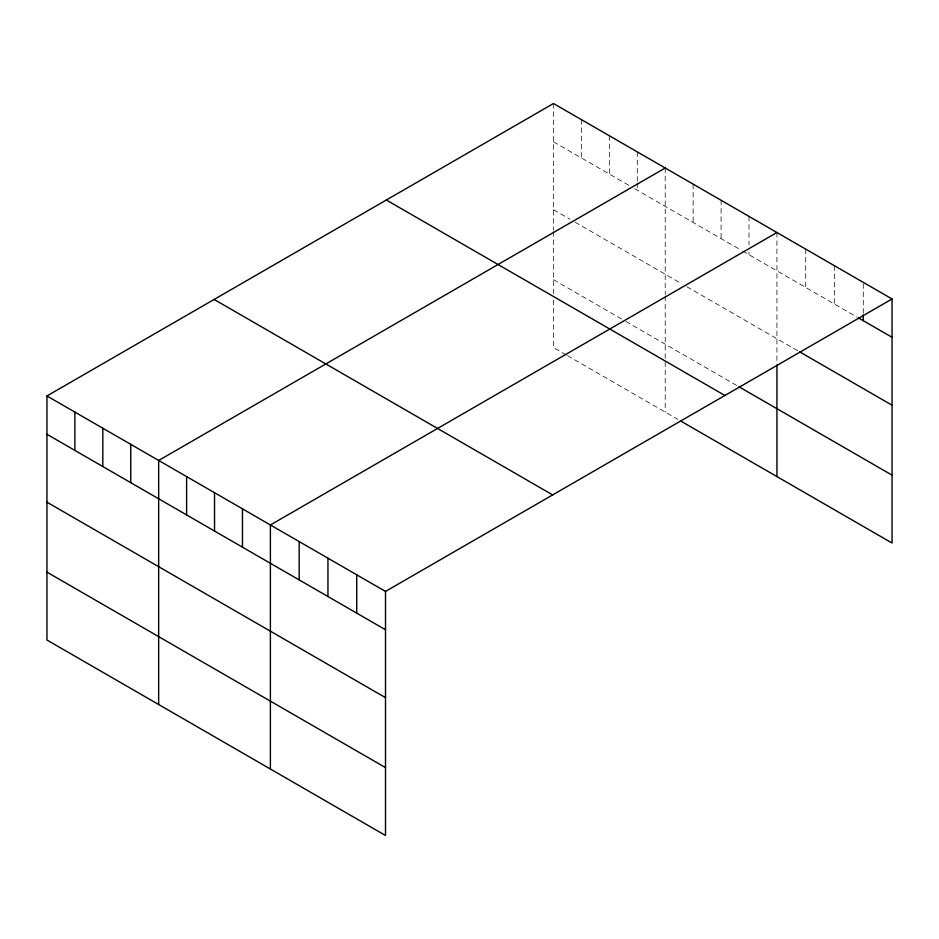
<?xml version="1.0" encoding="UTF-8"?>
<svg xmlns="http://www.w3.org/2000/svg" width="939" height="939" viewBox="0 0 939 939"><rect width="100%" height="100%" fill="white"/><g stroke="black" fill="none" stroke-linecap="round" stroke-linejoin="round"><path stroke-width="0.7" stroke-dasharray="4.7 3.52" d="M553.494 103.513L553.494 230.137M553.494 141.836L629.67 185.816M634.752 188.751L741.387 250.326M742.667 251.053L857.014 317.077M553.494 209.737L569.996 219.257M575.079 222.191L681.726 283.766M686.796 286.7L798.209 351.022M553.494 279.681L624.588 320.727M625.855 321.467L737.585 385.964M566.194 354.907L553.494 347.583L553.494 299.482M567.461 355.635L677.911 419.404M863.27 283.778L863.27 313.591M834.501 265.749L834.501 304.072M805.721 249.128L805.721 287.463M776.94 232.52L776.94 363.51M749.005 216.393L749.005 244.786M749.005 251.887L749.005 254.715M721.082 200.265L721.082 238.6M693.146 184.138L693.146 222.473M665.223 168.011L665.223 294.635M665.223 296.09L665.223 412.08M637.288 151.883L637.288 181.697M637.288 183.117L637.288 190.218M609.352 135.756L609.352 174.091M581.429 119.64L581.429 157.963M553.494 231.593L553.494 293.825"/><path stroke-width="1.41" d="M892.05 298.978L385.506 591.417L385.506 835.487L46.95 640.022L46.95 395.965L553.494 103.513L892.05 298.978L892.05 543.035L680.458 420.872M665.223 168.011L158.668 460.462L158.668 704.532M776.94 232.52L270.397 524.971L270.397 769.029M858.269 317.805L892.05 337.301M799.465 351.738L892.05 405.202M738.852 386.704L892.05 475.146M386.34 200.019L724.885 395.483M214.115 299.447L552.66 494.912M46.95 395.965L385.506 591.417M46.95 434.288L385.506 629.752M46.95 502.189L385.506 697.642M46.95 572.133L385.506 767.597M863.27 315.011L863.27 320.692M776.94 364.966L776.94 476.578M356.726 574.809L356.726 613.144M327.946 558.2L327.946 596.523M299.177 541.58L299.177 579.915M242.462 508.844L242.462 547.167M214.538 492.717L214.538 531.051M186.603 476.589L186.603 514.924M130.744 444.335L130.744 482.669M102.809 428.207L102.809 466.542M74.885 412.08L74.885 450.415"/></g></svg>
